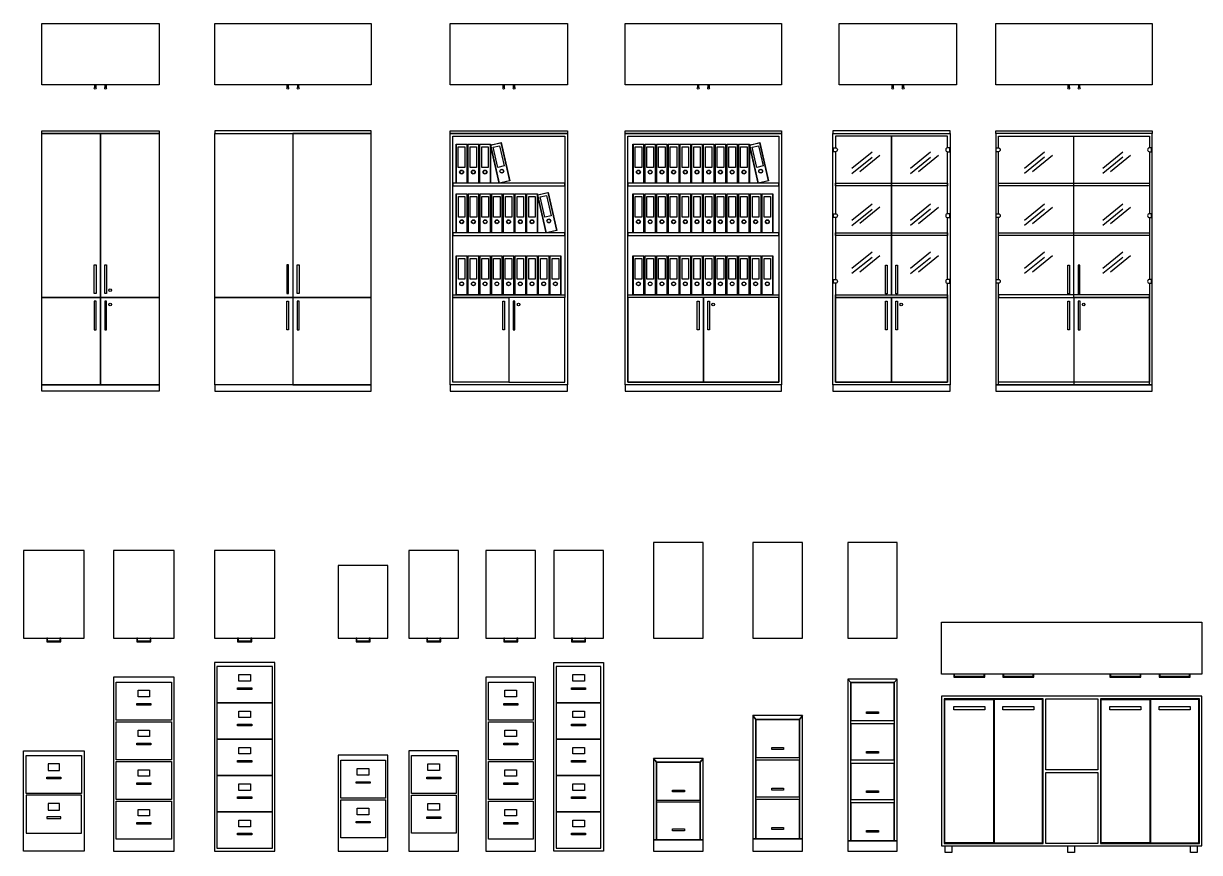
# Model space of a CAD drawing. Header units: inches. Extents: x 40781 to 55192, y 20993 to 33832.
# Drawn here: x 40781 to 49813, y 27463 to 33832 of the extents above; entities that cross this region are included whole.
import ezdxf

# ---------------------------------------------------------------- set-up
doc = ezdxf.new("R2010")
doc.units = ezdxf.units.IN
doc.header["$MEASUREMENT"] = 0
doc.layers.add('linecad.com', color=7, linetype='Continuous')

msp = doc.modelspace()

# ---------------------------------------------------------------- linework, layer by layer
at = {"layer": 'linecad.com'}
for points in [[(40921.6, 33831.5), (41821.6, 33831.5), (41821.6, 33361.5), (40921.6, 33361.5)], [(42250, 33831.5), (43450, 33831.5), (43450, 33361.5), (42250, 33361.5)], [(44058.5, 33831.5), (44958.5, 33831.5), (44958.5, 33361.5), (44058.5, 33361.5)], [(45402.8, 33831.5), (46602.8, 33831.5), (46602.8, 33361.5), (45402.8, 33361.5)], [(47046.4, 33831.5), (47946.4, 33831.5), (47946.4, 33361.5), (47046.4, 33361.5)], [(48248.5, 33831.5), (49448.5, 33831.5), (49448.5, 33361.5), (48248.5, 33361.5)], [(40921.6, 33006.2), (41821.6, 33006.2), (41821.6, 32986.2), (40921.6, 32986.2)], [(40921.6, 32986.2), (41371.6, 32986.2), (41371.6, 31727.4), (40921.6, 31727.4)], [(41371.6, 32986.2), (41821.6, 32986.2), (41821.6, 31727.4), (41371.6, 31727.4)], [(43450, 33006.2), (42250, 33006.2), (42250, 32986.2), (43450, 32986.2)], [(42250, 32986.2), (42850, 32986.2), (42850, 31727.4), (42250, 31727.4)], [(42850, 31727.4), (43450, 31727.4), (43450, 32986.2), (42850, 32986.2)], [(44058.5, 33006.2), (44958.5, 33006.2), (44958.5, 32986.2), (44058.5, 32986.2)], [(44058.5, 32986.2), (44958.5, 32986.2), (44958.5, 31056.2), (44058.5, 31056.2)], [(45402.8, 33006.2), (46602.8, 33006.2), (46602.8, 32986.2), (45402.8, 32986.2)], [(45402.8, 32986.2), (46602.8, 32986.2), (46602.8, 31056.2), (45402.8, 31056.2)], [(46997.6, 32986.2), (47897.6, 32986.2), (47897.6, 33006.2), (46997.6, 33006.2)], [(46997.6, 32986.2), (47897.6, 32986.2), (47897.6, 31056.2), (46997.6, 31056.2)], [(48248.5, 33006.2), (49448.5, 33006.2), (49448.5, 32986.2), (48248.5, 32986.2)], [(49448.5, 32986.2), (48248.5, 32986.2), (48248.5, 31056.2), (49448.5, 31056.2)], [(44078.5, 32966.2), (44938.5, 32966.2), (44938.5, 31726.5), (44078.5, 31726.5)], [(44103.5, 32905.2), (44187.2, 32905.2), (44187.2, 32605.2), (44103.5, 32605.2)], [(44106.3, 32905.2), (44184.5, 32905.2), (44184.5, 32605.2), (44106.3, 32605.2)], [(44120.4, 32885.2), (44170.4, 32885.2), (44170.4, 32725.2), (44120.4, 32725.2)], [(44193.5, 32905.2), (44277.2, 32905.2), (44277.2, 32605.2), (44193.5, 32605.2)], [(44196.3, 32905.2), (44274.5, 32905.2), (44274.5, 32605.2), (44196.3, 32605.2)], [(44210.4, 32885.2), (44260.4, 32885.2), (44260.4, 32725.2), (44210.4, 32725.2)], [(44283.5, 32905.2), (44367.2, 32905.2), (44367.2, 32605.2), (44283.5, 32605.2)], [(44286.3, 32905.2), (44364.5, 32905.2), (44364.5, 32605.2), (44286.3, 32605.2)], [(44300.4, 32885.2), (44350.4, 32885.2), (44350.4, 32725.2), (44300.4, 32725.2)], [(44367.2, 32897.7), (44448.8, 32916.3), (44515.4, 32623.7), (44433.8, 32605.2)], [(44369.9, 32898.3), (44446.2, 32915.7), (44512.8, 32623.2), (44436.5, 32605.8)], [(44388.1, 32881.9), (44436.9, 32893), (44472.4, 32737), (44423.7, 32725.9)], [(46582.8, 31076.2), (45422.8, 31076.2), (45422.8, 32966.2), (46582.8, 32966.2)], [(45461.8, 32905.2), (45545.5, 32905.2), (45545.5, 32605.2), (45461.8, 32605.2)], [(45464.6, 32905.2), (45542.9, 32905.2), (45542.9, 32605.2), (45464.6, 32605.2)], [(45478.7, 32885.2), (45528.7, 32885.2), (45528.7, 32725.2), (45478.7, 32725.2)], [(45551.8, 32905.2), (45635.5, 32905.2), (45635.5, 32605.2), (45551.8, 32605.2)], [(45554.6, 32905.2), (45632.9, 32905.2), (45632.9, 32605.2), (45554.6, 32605.2)], [(45568.7, 32885.2), (45618.7, 32885.2), (45618.7, 32725.2), (45568.7, 32725.2)], [(45641.8, 32905.2), (45725.5, 32905.2), (45725.5, 32605.2), (45641.8, 32605.2)], [(45644.6, 32905.2), (45722.9, 32905.2), (45722.9, 32605.2), (45644.6, 32605.2)], [(45658.7, 32885.2), (45708.7, 32885.2), (45708.7, 32725.2), (45658.7, 32725.2)], [(45731.8, 32905.2), (45815.5, 32905.2), (45815.5, 32605.2), (45731.8, 32605.2)], [(45734.6, 32905.2), (45812.9, 32905.2), (45812.9, 32605.2), (45734.6, 32605.2)], [(45748.7, 32885.2), (45798.7, 32885.2), (45798.7, 32725.2), (45748.7, 32725.2)], [(45821.8, 32905.2), (45905.5, 32905.2), (45905.5, 32605.2), (45821.8, 32605.2)], [(45824.6, 32905.2), (45902.9, 32905.2), (45902.9, 32605.2), (45824.6, 32605.2)], [(45838.7, 32885.2), (45888.7, 32885.2), (45888.7, 32725.2), (45838.7, 32725.2)], [(45911.8, 32905.2), (45995.5, 32905.2), (45995.5, 32605.2), (45911.8, 32605.2)], [(45914.6, 32905.2), (45992.9, 32905.2), (45992.9, 32605.2), (45914.6, 32605.2)], [(45928.7, 32885.2), (45978.7, 32885.2), (45978.7, 32725.2), (45928.7, 32725.2)], [(46001.8, 32905.2), (46085.5, 32905.2), (46085.5, 32605.2), (46001.8, 32605.2)], [(46004.6, 32905.2), (46082.9, 32905.2), (46082.9, 32605.2), (46004.6, 32605.2)], [(46018.7, 32885.2), (46068.7, 32885.2), (46068.7, 32725.2), (46018.7, 32725.2)], [(46091.8, 32905.2), (46175.5, 32905.2), (46175.5, 32605.2), (46091.8, 32605.2)], [(46094.6, 32905.2), (46172.9, 32905.2), (46172.9, 32605.2), (46094.6, 32605.2)], [(46108.7, 32885.2), (46158.7, 32885.2), (46158.7, 32725.2), (46108.7, 32725.2)], [(46181.8, 32905.2), (46265.5, 32905.2), (46265.5, 32605.2), (46181.8, 32605.2)], [(46184.6, 32905.2), (46262.9, 32905.2), (46262.9, 32605.2), (46184.6, 32605.2)], [(46198.7, 32885.2), (46248.7, 32885.2), (46248.7, 32725.2), (46198.7, 32725.2)], [(46271.8, 32905.2), (46355.5, 32905.2), (46355.5, 32605.2), (46271.8, 32605.2)], [(46274.6, 32905.2), (46352.9, 32905.2), (46352.9, 32605.2), (46274.6, 32605.2)], [(46288.7, 32885.2), (46338.7, 32885.2), (46338.7, 32725.2), (46288.7, 32725.2)], [(46355.5, 32897.7), (46437.1, 32916.3), (46503.7, 32623.7), (46422.1, 32605.2)], [(46358.2, 32898.3), (46434.5, 32915.7), (46501.1, 32623.2), (46424.8, 32605.8)], [(46376.5, 32881.9), (46425.2, 32893), (46460.7, 32737), (46412, 32725.9)], [(44078.5, 32585.2), (44938.5, 32585.2), (44938.5, 32605.2), (44078.5, 32605.2)], [(44104.7, 32523.2), (44188.4, 32523.2), (44188.4, 32223.2), (44104.7, 32223.2)], [(44107.5, 32523.2), (44185.8, 32523.2), (44185.8, 32223.2), (44107.5, 32223.2)], [(44194.7, 32523.2), (44278.4, 32523.2), (44278.4, 32223.2), (44194.7, 32223.2)], [(44197.5, 32523.2), (44275.8, 32523.2), (44275.8, 32223.2), (44197.5, 32223.2)], [(44284.7, 32523.2), (44368.4, 32523.2), (44368.4, 32223.2), (44284.7, 32223.2)], [(44287.5, 32523.2), (44365.8, 32523.2), (44365.8, 32223.2), (44287.5, 32223.2)], [(44374.7, 32523.2), (44458.4, 32523.2), (44458.4, 32223.2), (44374.7, 32223.2)], [(44377.5, 32523.2), (44455.8, 32523.2), (44455.8, 32223.2), (44377.5, 32223.2)], [(44464.7, 32523.2), (44548.4, 32523.2), (44548.4, 32223.2), (44464.7, 32223.2)], [(44467.5, 32523.2), (44545.8, 32523.2), (44545.8, 32223.2), (44467.5, 32223.2)], [(44554.7, 32523.2), (44638.4, 32523.2), (44638.4, 32223.2), (44554.7, 32223.2)], [(44557.5, 32523.2), (44635.8, 32523.2), (44635.8, 32223.2), (44557.5, 32223.2)], [(44644.7, 32523.2), (44728.4, 32523.2), (44728.4, 32223.2), (44644.7, 32223.2)], [(44647.5, 32523.2), (44725.8, 32523.2), (44725.8, 32223.2), (44647.5, 32223.2)], [(44728.4, 32515.7), (44810, 32534.3), (44876.6, 32241.7), (44795, 32223.2)], [(44731.1, 32516.3), (44807.5, 32533.7), (44874.1, 32241.2), (44797.7, 32223.8)], [(45422.8, 32585.2), (46582.8, 32585.2), (46582.8, 32605.2), (45422.8, 32605.2)], [(45461.8, 32523.2), (45545.5, 32523.2), (45545.5, 32223.2), (45461.8, 32223.2)], [(45464.6, 32523.2), (45542.9, 32523.2), (45542.9, 32223.2), (45464.6, 32223.2)], [(45551.8, 32523.2), (45635.5, 32523.2), (45635.5, 32223.2), (45551.8, 32223.2)], [(45554.6, 32523.2), (45632.9, 32523.2), (45632.9, 32223.2), (45554.6, 32223.2)], [(45641.8, 32523.2), (45725.5, 32523.2), (45725.5, 32223.2), (45641.8, 32223.2)], [(45644.6, 32523.2), (45722.9, 32523.2), (45722.9, 32223.2), (45644.6, 32223.2)], [(45731.8, 32523.2), (45815.5, 32523.2), (45815.5, 32223.2), (45731.8, 32223.2)], [(45734.6, 32523.2), (45812.9, 32523.2), (45812.9, 32223.2), (45734.6, 32223.2)], [(45821.8, 32523.2), (45905.5, 32523.2), (45905.5, 32223.2), (45821.8, 32223.2)], [(45824.6, 32523.2), (45902.9, 32523.2), (45902.9, 32223.2), (45824.6, 32223.2)], [(45911.8, 32523.2), (45995.5, 32523.2), (45995.5, 32223.2), (45911.8, 32223.2)], [(45914.6, 32523.2), (45992.9, 32523.2), (45992.9, 32223.2), (45914.6, 32223.2)], [(46001.8, 32523.2), (46085.5, 32523.2), (46085.5, 32223.2), (46001.8, 32223.2)], [(46004.6, 32523.2), (46082.9, 32523.2), (46082.9, 32223.2), (46004.6, 32223.2)], [(46091.8, 32523.2), (46175.5, 32523.2), (46175.5, 32223.2), (46091.8, 32223.2)], [(46094.6, 32523.2), (46172.9, 32523.2), (46172.9, 32223.2), (46094.6, 32223.2)], [(46181.8, 32523.2), (46265.5, 32523.2), (46265.5, 32223.2), (46181.8, 32223.2)], [(46184.6, 32523.2), (46262.9, 32523.2), (46262.9, 32223.2), (46184.6, 32223.2)], [(46271.8, 32523.2), (46355.5, 32523.2), (46355.5, 32223.2), (46271.8, 32223.2)], [(46274.6, 32523.2), (46352.9, 32523.2), (46352.9, 32223.2), (46274.6, 32223.2)], [(46361.8, 32523.2), (46445.5, 32523.2), (46445.5, 32223.2), (46361.8, 32223.2)], [(46364.6, 32523.2), (46442.9, 32523.2), (46442.9, 32223.2), (46364.6, 32223.2)], [(46451.8, 32523.2), (46535.5, 32523.2), (46535.5, 32223.2), (46451.8, 32223.2)], [(46454.6, 32523.2), (46532.9, 32523.2), (46532.9, 32223.2), (46454.6, 32223.2)], [(47017.6, 32605.2), (47877.6, 32605.2), (47877.6, 32585.2), (47017.6, 32585.2)], [(48268.5, 32605.2), (49428.5, 32605.2), (49428.5, 32585.2), (48268.5, 32585.2)], [(44121.6, 32503.2), (44171.6, 32503.2), (44171.6, 32343.2), (44121.6, 32343.2)], [(44211.6, 32503.2), (44261.6, 32503.2), (44261.6, 32343.2), (44211.6, 32343.2)], [(44301.6, 32503.2), (44351.6, 32503.2), (44351.6, 32343.2), (44301.6, 32343.2)], [(44391.6, 32503.2), (44441.6, 32503.2), (44441.6, 32343.2), (44391.6, 32343.2)], [(44481.6, 32503.2), (44531.6, 32503.2), (44531.6, 32343.2), (44481.6, 32343.2)], [(44571.6, 32503.2), (44621.6, 32503.2), (44621.6, 32343.2), (44571.6, 32343.2)], [(44661.6, 32503.2), (44711.6, 32503.2), (44711.6, 32343.2), (44661.6, 32343.2)], [(44749.4, 32499.9), (44798.1, 32511), (44833.6, 32355), (44784.9, 32343.9)], [(45478.7, 32503.2), (45528.7, 32503.2), (45528.7, 32343.2), (45478.7, 32343.2)], [(45568.7, 32503.2), (45618.7, 32503.2), (45618.7, 32343.2), (45568.7, 32343.2)], [(45658.7, 32503.2), (45708.7, 32503.2), (45708.7, 32343.2), (45658.7, 32343.2)], [(45748.7, 32503.2), (45798.7, 32503.2), (45798.7, 32343.2), (45748.7, 32343.2)], [(45838.7, 32503.2), (45888.7, 32503.2), (45888.7, 32343.2), (45838.7, 32343.2)], [(45928.7, 32503.2), (45978.7, 32503.2), (45978.7, 32343.2), (45928.7, 32343.2)], [(46018.7, 32503.2), (46068.7, 32503.2), (46068.7, 32343.2), (46018.7, 32343.2)], [(46108.7, 32503.2), (46158.7, 32503.2), (46158.7, 32343.2), (46108.7, 32343.2)], [(46198.7, 32503.2), (46248.7, 32503.2), (46248.7, 32343.2), (46198.7, 32343.2)], [(46288.7, 32503.2), (46338.7, 32503.2), (46338.7, 32343.2), (46288.7, 32343.2)], [(46378.7, 32503.2), (46428.7, 32503.2), (46428.7, 32343.2), (46378.7, 32343.2)], [(46468.7, 32503.2), (46518.7, 32503.2), (46518.7, 32343.2), (46468.7, 32343.2)], [(44078.5, 32203.2), (44938.5, 32203.2), (44938.5, 32223.2), (44078.5, 32223.2)], [(45422.8, 32203.2), (46582.8, 32203.2), (46582.8, 32223.2), (45422.8, 32223.2)], [(47017.6, 32223.2), (47877.6, 32223.2), (47877.6, 32203.2), (47017.6, 32203.2)], [(49428.5, 32203.2), (48268.5, 32203.2), (48268.5, 32223.2), (49428.5, 32223.2)], [(41324.6, 31977.4), (41338.6, 31977.4), (41338.6, 31757.4), (41324.6, 31757.4)], [(41404.6, 31977.4), (41418.6, 31977.4), (41418.6, 31757.4), (41404.6, 31757.4)], [(42803, 31757.4), (42817, 31757.4), (42817, 31977.4), (42803, 31977.4)], [(42883, 31977.4), (42897, 31977.4), (42897, 31757.4), (42883, 31757.4)], [(44104.2, 32046.5), (44187.9, 32046.5), (44187.9, 31746.5), (44104.2, 31746.5)], [(44107, 32046.5), (44185.3, 32046.5), (44185.3, 31746.5), (44107, 31746.5)], [(44121.2, 32026.5), (44171.2, 32026.5), (44171.2, 31866.5), (44121.2, 31866.5)], [(44194.2, 32046.5), (44277.9, 32046.5), (44277.9, 31746.5), (44194.2, 31746.5)], [(44197, 32046.5), (44275.3, 32046.5), (44275.3, 31746.5), (44197, 31746.5)], [(44211.2, 32026.5), (44261.2, 32026.5), (44261.2, 31866.5), (44211.2, 31866.5)], [(44284.2, 32046.5), (44367.9, 32046.5), (44367.9, 31746.5), (44284.2, 31746.5)], [(44287, 32046.5), (44365.3, 32046.5), (44365.3, 31746.5), (44287, 31746.5)], [(44301.2, 32026.5), (44351.2, 32026.5), (44351.2, 31866.5), (44301.2, 31866.5)], [(44374.2, 32046.5), (44457.9, 32046.5), (44457.9, 31746.5), (44374.2, 31746.5)], [(44377, 32046.5), (44455.3, 32046.5), (44455.3, 31746.5), (44377, 31746.5)], [(44391.2, 32026.5), (44441.2, 32026.5), (44441.2, 31866.5), (44391.2, 31866.5)], [(44464.2, 32046.5), (44547.9, 32046.5), (44547.9, 31746.5), (44464.2, 31746.5)], [(44467, 32046.5), (44545.3, 32046.5), (44545.3, 31746.5), (44467, 31746.5)], [(44481.2, 32026.5), (44531.2, 32026.5), (44531.2, 31866.5), (44481.2, 31866.5)], [(44554.2, 32046.5), (44637.9, 32046.5), (44637.9, 31746.5), (44554.2, 31746.5)], [(44557, 32046.5), (44635.3, 32046.5), (44635.3, 31746.5), (44557, 31746.5)], [(44571.2, 32026.5), (44621.2, 32026.5), (44621.2, 31866.5), (44571.2, 31866.5)], [(44644.2, 32046.5), (44727.9, 32046.5), (44727.9, 31746.5), (44644.2, 31746.5)], [(44647, 32046.5), (44725.3, 32046.5), (44725.3, 31746.5), (44647, 31746.5)], [(44661.2, 32026.5), (44711.2, 32026.5), (44711.2, 31866.5), (44661.2, 31866.5)], [(44734.2, 32046.5), (44817.9, 32046.5), (44817.9, 31746.5), (44734.2, 31746.5)], [(44737, 32046.5), (44815.3, 32046.5), (44815.3, 31746.5), (44737, 31746.5)], [(44751.2, 32026.5), (44801.2, 32026.5), (44801.2, 31866.5), (44751.2, 31866.5)], [(44824.2, 32046.5), (44907.9, 32046.5), (44907.9, 31746.5), (44824.2, 31746.5)], [(44827, 32046.5), (44905.3, 32046.5), (44905.3, 31746.5), (44827, 31746.5)], [(44841.2, 32026.5), (44891.2, 32026.5), (44891.2, 31866.5), (44841.2, 31866.5)], [(45461.8, 32046.5), (45545.5, 32046.5), (45545.5, 31746.5), (45461.8, 31746.5)], [(45464.6, 32046.5), (45542.9, 32046.5), (45542.9, 31746.5), (45464.6, 31746.5)], [(45478.7, 32026.5), (45528.7, 32026.5), (45528.7, 31866.5), (45478.7, 31866.5)], [(45551.8, 32046.5), (45635.5, 32046.5), (45635.5, 31746.5), (45551.8, 31746.5)], [(45554.6, 32046.5), (45632.9, 32046.5), (45632.9, 31746.5), (45554.6, 31746.5)], [(45568.7, 32026.5), (45618.7, 32026.5), (45618.7, 31866.5), (45568.7, 31866.5)], [(45641.8, 32046.5), (45725.5, 32046.5), (45725.5, 31746.5), (45641.8, 31746.5)], [(45644.6, 32046.5), (45722.9, 32046.5), (45722.9, 31746.5), (45644.6, 31746.5)], [(45658.7, 32026.5), (45708.7, 32026.5), (45708.7, 31866.5), (45658.7, 31866.5)], [(45731.8, 32046.5), (45815.5, 32046.5), (45815.5, 31746.5), (45731.8, 31746.5)], [(45734.6, 32046.5), (45812.9, 32046.5), (45812.9, 31746.5), (45734.6, 31746.5)], [(45748.7, 32026.5), (45798.7, 32026.5), (45798.7, 31866.5), (45748.7, 31866.5)], [(45821.8, 32046.5), (45905.5, 32046.5), (45905.5, 31746.5), (45821.8, 31746.5)], [(45824.6, 32046.5), (45902.9, 32046.5), (45902.9, 31746.5), (45824.6, 31746.5)], [(45838.7, 32026.5), (45888.7, 32026.5), (45888.7, 31866.5), (45838.7, 31866.5)], [(45911.8, 32046.5), (45995.5, 32046.5), (45995.5, 31746.5), (45911.8, 31746.5)], [(45914.6, 32046.5), (45992.9, 32046.5), (45992.9, 31746.5), (45914.6, 31746.5)], [(45928.7, 32026.5), (45978.7, 32026.5), (45978.7, 31866.5), (45928.7, 31866.5)], [(46001.8, 32046.5), (46085.5, 32046.5), (46085.5, 31746.5), (46001.8, 31746.5)], [(46004.6, 32046.5), (46082.9, 32046.5), (46082.9, 31746.5), (46004.6, 31746.5)], [(46018.7, 32026.5), (46068.7, 32026.5), (46068.7, 31866.5), (46018.7, 31866.5)], [(46091.8, 32046.5), (46175.5, 32046.5), (46175.5, 31746.5), (46091.8, 31746.5)], [(46094.6, 32046.5), (46172.9, 32046.5), (46172.9, 31746.5), (46094.6, 31746.5)], [(46108.7, 32026.5), (46158.7, 32026.5), (46158.7, 31866.5), (46108.7, 31866.5)], [(46181.8, 32046.5), (46265.5, 32046.5), (46265.5, 31746.5), (46181.8, 31746.5)], [(46184.6, 32046.5), (46262.9, 32046.5), (46262.9, 31746.5), (46184.6, 31746.5)], [(46198.7, 32026.5), (46248.7, 32026.5), (46248.7, 31866.5), (46198.7, 31866.5)], [(46271.8, 32046.5), (46355.5, 32046.5), (46355.5, 31746.5), (46271.8, 31746.5)], [(46274.6, 32046.5), (46352.9, 32046.5), (46352.9, 31746.5), (46274.6, 31746.5)], [(46288.7, 32026.5), (46338.7, 32026.5), (46338.7, 31866.5), (46288.7, 31866.5)], [(46361.8, 32046.5), (46445.5, 32046.5), (46445.5, 31746.5), (46361.8, 31746.5)], [(46364.6, 32046.5), (46442.9, 32046.5), (46442.9, 31746.5), (46364.6, 31746.5)], [(46378.7, 32026.5), (46428.7, 32026.5), (46428.7, 31866.5), (46378.7, 31866.5)], [(46451.8, 32046.5), (46535.5, 32046.5), (46535.5, 31746.5), (46451.8, 31746.5)], [(46454.6, 32046.5), (46532.9, 32046.5), (46532.9, 31746.5), (46454.6, 31746.5)], [(46468.7, 32026.5), (46518.7, 32026.5), (46518.7, 31866.5), (46468.7, 31866.5)], [(47400.6, 31975.6), (47414.6, 31975.6), (47414.6, 31755.6), (47400.6, 31755.6)], [(47480.6, 31975.6), (47494.6, 31975.6), (47494.6, 31755.6), (47480.6, 31755.6)], [(48801.5, 31975.6), (48815.5, 31975.6), (48815.5, 31755.6), (48801.5, 31755.6)], [(48881.5, 31755.6), (48895.1, 31755.6), (48895.1, 31975.6), (48881.5, 31975.6)], [(40921.6, 31727.4), (41371.6, 31727.4), (41371.6, 31056.2), (40921.6, 31056.2)], [(41371.6, 31727.4), (41821.6, 31727.4), (41821.6, 31056.2), (41371.6, 31056.2)], [(42250, 31727.4), (42850, 31727.4), (42850, 31056.2), (42250, 31056.2)], [(42850, 31056.2), (43450, 31056.2), (43450, 31727.4), (42850, 31727.4)], [(44078.5, 31746.5), (44938.5, 31746.5), (44938.5, 31726.5), (44078.5, 31726.5)], [(44078.5, 31726.5), (44508.5, 31726.5), (44508.5, 31076.2), (44078.5, 31076.2)], [(44508.5, 31076.2), (44938.5, 31076.2), (44938.5, 31726.5), (44508.5, 31726.5)], [(45422.8, 31746.5), (46582.8, 31746.5), (46582.8, 31726.5), (45422.8, 31726.5)], [(46002.8, 31726.5), (45422.8, 31726.5), (45422.8, 31076.2), (46002.8, 31076.2)], [(46002.8, 31076.2), (46582.8, 31076.2), (46582.8, 31726.5), (46002.8, 31726.5)], [(47017.6, 31746.5), (47877.6, 31746.5), (47877.6, 31726.5), (47017.6, 31726.5)], [(47447.6, 31076.2), (47017.6, 31076.2), (47017.6, 31726.5), (47447.6, 31726.5)], [(47447.6, 31726.5), (47877.6, 31726.5), (47877.6, 31076.2), (47447.6, 31076.2)], [(48268.5, 31727.3), (49428.5, 31727.3), (49428.5, 31746.5), (48268.5, 31746.5)], [(48268.5, 31727.3), (48848.5, 31727.3), (48848.5, 31056.2), (48268.5, 31056.2)], [(49428.5, 31727.3), (48848.5, 31727.3), (48848.5, 31056.2), (49428.5, 31056.2)], [(41324.6, 31477.4), (41338.6, 31477.4), (41338.6, 31697.4), (41324.6, 31697.4)], [(41404.6, 31477.4), (41418.6, 31477.4), (41418.6, 31697.4), (41404.6, 31697.4)], [(42803, 31697.4), (42817, 31697.4), (42817, 31477.4), (42803, 31477.4)], [(42883, 31477.4), (42897, 31477.4), (42897, 31697.4), (42883, 31697.4)], [(44461.5, 31697.4), (44475.5, 31697.4), (44475.5, 31477.4), (44461.5, 31477.4)], [(44541.5, 31477.4), (44555.5, 31477.4), (44555.5, 31697.4), (44541.5, 31697.4)], [(45955.9, 31697.4), (45969.8, 31697.4), (45969.8, 31477.4), (45955.9, 31477.4)], [(46036.1, 31697.4), (46049.8, 31697.4), (46049.8, 31477.4), (46036.1, 31477.4)], [(47400.6, 31697.4), (47414.6, 31697.4), (47414.6, 31477.4), (47400.6, 31477.4)], [(47480.7, 31697.4), (47494.6, 31697.4), (47494.6, 31477.4), (47480.7, 31477.4)], [(48801.5, 31697.4), (48815.5, 31697.4), (48815.5, 31477.4), (48801.5, 31477.4)], [(48881.5, 31477.4), (48895.5, 31477.4), (48895.5, 31697.4), (48881.5, 31697.4)], [(40921.6, 31056.2), (41821.6, 31056.2), (41821.6, 31006.2), (40921.6, 31006.2)], [(42250, 31006.2), (43450, 31006.2), (43450, 31056.2), (42250, 31056.2)], [(44958.5, 31056.2), (44058.5, 31056.2), (44058.5, 31006.2), (44958.5, 31006.2)], [(45402.8, 31006.2), (46602.8, 31006.2), (46602.8, 31056.2), (45402.8, 31056.2)], [(47897.6, 31056.2), (46997.6, 31056.2), (46997.6, 31006.2), (47897.6, 31006.2)], [(48248.5, 31006.2), (49448.5, 31006.2), (49448.5, 31056.2), (48248.5, 31056.2)], [(46001.2, 29845.2), (45620.2, 29845.2), (45620.2, 29108.6), (46001.2, 29108.6)], [(46763.8, 29845.2), (46382.8, 29845.2), (46382.8, 29108.6), (46763.8, 29108.6)], [(47492, 29845.2), (47111, 29845.2), (47111, 29108.6), (47492, 29108.6)], [(41246, 29781.7), (40780.9, 29781.7), (40780.9, 29108.6), (40959.4, 29108.6), (40965.8, 29108.6), (41061, 29108.6), (41067.4, 29108.6), (41246, 29108.6)], [(41937.3, 29781.7), (41472.1, 29781.7), (41472.1, 29108.6), (41650.7, 29108.6), (41657, 29108.6), (41752.3, 29108.6), (41758.6, 29108.6), (41937.3, 29108.6)], [(42712.1, 29781.7), (42246.9, 29781.7), (42246.9, 29108.6), (42425.5, 29108.6), (42431.9, 29108.6), (42527.1, 29108.6), (42533.5, 29108.6), (42712.1, 29108.6)], [(44122.8, 29781.7), (43740.2, 29781.7), (43740.2, 29108.6), (43877.5, 29108.6), (43883.9, 29108.6), (43979.1, 29108.6), (43985.5, 29108.6), (44122.8, 29108.6)], [(44714.1, 29781.7), (44331.5, 29781.7), (44331.5, 29108.6), (44468.8, 29108.6), (44475.1, 29108.6), (44570.4, 29108.6), (44576.7, 29108.6), (44714.1, 29108.6)], [(45235.3, 29781.7), (44852.7, 29781.7), (44852.7, 29108.6), (44990, 29108.6), (44996.4, 29108.6), (45091.6, 29108.6), (45098, 29108.6), (45235.3, 29108.6)], [(43579.3, 29667.4), (43198.3, 29667.4), (43198.3, 29108.6), (43334.9, 29108.6), (43341.2, 29108.6), (43436.5, 29108.6), (43442.8, 29108.6), (43579.3, 29108.6)], [(47832, 29231.9), (49832, 29231.9), (49832, 28831.9), (47832, 28831.9)], [(40965.8, 29108.6), (40959.4, 29108.6), (40959.4, 29080.1), (40965.8, 29086.4)], [(41061, 29086.4), (40965.8, 29086.4), (40959.4, 29080.1), (41067.4, 29080.1)], [(41067.4, 29108.6), (41061, 29108.6), (41061, 29086.4), (41067.4, 29080.1)], [(41657, 29108.6), (41650.7, 29108.6), (41650.7, 29080.1), (41657, 29086.4)], [(41752.3, 29086.4), (41657, 29086.4), (41650.7, 29080.1), (41758.6, 29080.1)], [(41758.6, 29108.6), (41752.3, 29108.6), (41752.3, 29086.4), (41758.6, 29080.1)], [(42431.9, 29108.6), (42425.5, 29108.6), (42425.5, 29080.1), (42431.9, 29086.4)], [(42527.1, 29086.4), (42431.9, 29086.4), (42425.5, 29080.1), (42533.5, 29080.1)], [(42533.5, 29108.6), (42527.1, 29108.6), (42527.1, 29086.4), (42533.5, 29080.1)], [(43341.2, 29108.6), (43334.9, 29108.6), (43334.9, 29080.1), (43341.2, 29086.4)], [(43436.5, 29086.4), (43341.2, 29086.4), (43334.9, 29080.1), (43442.8, 29080.1)], [(43442.8, 29108.6), (43436.5, 29108.6), (43436.5, 29086.4), (43442.8, 29080.1)], [(43883.9, 29108.6), (43877.5, 29108.6), (43877.5, 29080.1), (43883.9, 29086.4)], [(43979.1, 29086.4), (43883.9, 29086.4), (43877.5, 29080.1), (43985.5, 29080.1)], [(43985.5, 29108.6), (43979.1, 29108.6), (43979.1, 29086.4), (43985.5, 29080.1)], [(44475.1, 29108.6), (44468.8, 29108.6), (44468.8, 29080.1), (44475.1, 29086.4)], [(44570.4, 29086.4), (44475.1, 29086.4), (44468.8, 29080.1), (44576.7, 29080.1)], [(44576.7, 29108.6), (44570.4, 29108.6), (44570.4, 29086.4), (44576.7, 29080.1)], [(44996.4, 29108.6), (44990, 29108.6), (44990, 29080.1), (44996.4, 29086.4)], [(45091.6, 29086.4), (44996.4, 29086.4), (44990, 29080.1), (45098, 29080.1)], [(45098, 29108.6), (45091.6, 29108.6), (45091.6, 29086.4), (45098, 29080.1)], [(42246.9, 27473.5), (42712.1, 27473.5), (42712.1, 28921.3), (42246.9, 28921.3)], [(44852.7, 28921.3), (45235.3, 28921.3), (45235.3, 27473.5), (44852.7, 27473.5)], [(42692.2, 28892.7), (42266.8, 28892.7), (42266.8, 28613.3), (42692.2, 28613.3)], [(42523.9, 28778.4), (42435, 28778.4), (42435, 28829.2), (42523.9, 28829.2)], [(45215.4, 28892.7), (44872.5, 28892.7), (44872.5, 28613.3), (45215.4, 28613.3)], [(44999.5, 28778.4), (44999.5, 28829.2), (45088.4, 28829.2), (45088.4, 28778.4)], [(48163.5, 28831.9), (48156.5, 28831.9), (48156.5, 28815.5), (47932.3, 28815.5), (47932.3, 28831.9), (47925.5, 28831.9), (47925.5, 28810.1), (48163.5, 28810.1)], [(48541.1, 28831.9), (48534.1, 28831.9), (48534.1, 28815.5), (48309.9, 28815.5), (48309.9, 28831.9), (48303.1, 28831.9), (48303.1, 28810.1), (48541.1, 28810.1)], [(49363.5, 28831.9), (49356.5, 28831.9), (49356.5, 28815.5), (49132.3, 28815.5), (49132.3, 28831.9), (49125.5, 28831.9), (49125.5, 28810.1), (49363.5, 28810.1)], [(49741.1, 28831.9), (49734.1, 28831.9), (49734.1, 28815.5), (49509.9, 28815.5), (49509.9, 28831.9), (49503.1, 28831.9), (49503.1, 28810.1), (49741.1, 28810.1)], [(41937.3, 28810.2), (41472.1, 28810.2), (41472.1, 27473.5), (41937.3, 27473.5)], [(41491.9, 28480), (41491.9, 28772.1), (41917.4, 28772.1), (41917.4, 28480)], [(42533.5, 28714.9), (42425.5, 28714.9), (42425.5, 28727.6), (42533.5, 28727.6)], [(44714.1, 28810.2), (44331.5, 28810.2), (44331.5, 27473.5), (44714.1, 27473.5)], [(44351.3, 28480), (44351.3, 28772.1), (44694.2, 28772.1), (44694.2, 28480)], [(44990, 28714.9), (44990, 28727.6), (45098, 28727.6), (45098, 28714.9)], [(47492, 28794.3), (47111, 28794.3), (47133.9, 28767.9), (47469.1, 28767.9)], [(47133.9, 28767.9), (47111, 28794.3), (47111, 27552.8), (47133.9, 27552.8), (47133.9, 27843.3), (47133.9, 27869.8), (47133.9, 28147.1), (47133.9, 28173.5), (47133.9, 28450.9), (47133.9, 28477.3)], [(47469.1, 28767.9), (47133.9, 28767.9), (47133.9, 28477.3), (47469.1, 28477.3)], [(47492, 28794.3), (47469.1, 28767.9), (47469.1, 28477.3), (47469.1, 28450.9), (47469.1, 28173.5), (47469.1, 28147.1), (47469.1, 27869.8), (47469.1, 27843.3), (47469.1, 27552.8), (47492, 27552.8)], [(41660.2, 28657.8), (41660.2, 28708.6), (41749.1, 28708.6), (41749.1, 28657.8)], [(44567.2, 28657.8), (44478.3, 28657.8), (44478.3, 28708.6), (44567.2, 28708.6)], [(47832, 27512.8), (49832, 27512.8), (49832, 28662.8), (47832, 28662.8)], [(48612, 28642.8), (47852, 28642.8), (47852, 27532.8), (48612, 27532.8)], [(47857, 28637.8), (48232, 28637.8), (48232, 27537.8), (47857, 27537.8)], [(48237, 27537.8), (48607, 27537.8), (48607, 28637.8), (48237, 28637.8)], [(48632, 28642.8), (49032, 28642.8), (49032, 28097.8), (48632, 28097.8)], [(49052, 27532.8), (49812, 27532.8), (49812, 28642.8), (49052, 28642.8)], [(49432, 27537.8), (49057, 27537.8), (49057, 28637.8), (49432, 28637.8)], [(49807, 28637.8), (49437, 28637.8), (49437, 27537.8), (49807, 27537.8)], [(41650.7, 28594.3), (41650.7, 28607), (41758.6, 28607), (41758.6, 28594.3)], [(42692.2, 28613.3), (42266.8, 28613.3), (42266.8, 28333.9), (42692.2, 28333.9)], [(42523.9, 28499), (42435, 28499), (42435, 28549.8), (42523.9, 28549.8)], [(44576.7, 28594.3), (44468.8, 28594.3), (44468.8, 28607), (44576.7, 28607)], [(45215.4, 28613.3), (44872.5, 28613.3), (44872.5, 28333.9), (45215.4, 28333.9)], [(45088.4, 28499), (44999.5, 28499), (44999.5, 28549.8), (45088.4, 28549.8)], [(47255.8, 28543.4), (47347.2, 28543.4), (47347.2, 28530.2), (47255.8, 28530.2)], [(47925.5, 28585.1), (48163.5, 28585.1), (48163.5, 28558), (47925.5, 28558)], [(48303.1, 28585.1), (48541.1, 28585.1), (48541.1, 28558), (48303.1, 28558)], [(49125.5, 28585.1), (49363.5, 28585.1), (49363.5, 28558), (49125.5, 28558)], [(49503.1, 28585.1), (49741.1, 28585.1), (49741.1, 28558), (49503.1, 28558)], [(41491.9, 28175.2), (41491.9, 28467.3), (41917.4, 28467.3), (41917.4, 28175.2)], [(44351.3, 28175.2), (44351.3, 28467.3), (44694.2, 28467.3), (44694.2, 28175.2)], [(46763.8, 28514.9), (46382.8, 28514.9), (46405.6, 28483.7), (46740.9, 28483.7)], [(46405.6, 28483.7), (46382.8, 28514.9), (46382.8, 27567.2), (46405.6, 27567.2), (46405.6, 27869.2), (46405.6, 27890.1), (46405.6, 28171.3), (46405.6, 28192.1)], [(46740.9, 28483.7), (46405.6, 28483.7), (46405.6, 28192.1), (46740.9, 28192.1)], [(46763.8, 28514.9), (46740.9, 28483.7), (46740.9, 28192.1), (46740.9, 28171.3), (46740.9, 27890.1), (46740.9, 27869.2), (46740.9, 27567.2), (46763.8, 27567.2)], [(47469.1, 28450.9), (47133.9, 28450.9), (47133.9, 28173.5), (47469.1, 28173.5)], [(41660.2, 28353), (41660.2, 28403.8), (41749.1, 28403.8), (41749.1, 28353)], [(42533.5, 28448.2), (42533.5, 28435.5), (42425.5, 28435.5), (42425.5, 28448.2)], [(44567.2, 28353), (44478.3, 28353), (44478.3, 28403.8), (44567.2, 28403.8)], [(45098, 28448.2), (45098, 28435.5), (44990, 28435.5), (44990, 28448.2)], [(41650.7, 28289.5), (41650.7, 28302.2), (41758.6, 28302.2), (41758.6, 28289.5)], [(42692.2, 28333.9), (42266.8, 28333.9), (42266.8, 28054.5), (42692.2, 28054.5)], [(42435, 28219.6), (42435, 28270.4), (42523.9, 28270.4), (42523.9, 28219.6)], [(44576.7, 28289.5), (44468.8, 28289.5), (44468.8, 28302.2), (44576.7, 28302.2)], [(45215.4, 28333.9), (44872.5, 28333.9), (44872.5, 28054.5), (45215.4, 28054.5)], [(44999.5, 28219.6), (44999.5, 28270.4), (45088.4, 28270.4), (45088.4, 28219.6)], [(46527.5, 28270.2), (46619, 28270.2), (46619, 28254.6), (46527.5, 28254.6)], [(40780.9, 28245), (41246, 28245), (41246, 27473.5), (40780.9, 27473.5)], [(41226.1, 27914.8), (40800.7, 27914.8), (40800.7, 28206.9), (41226.1, 28206.9)], [(43579.3, 28210.1), (43198.3, 28210.1), (43198.3, 27473.5), (43579.3, 27473.5)], [(44122.8, 28245), (43740.2, 28245), (43740.2, 27473.5), (44122.8, 27473.5)], [(43760, 27914.8), (43760, 28206.9), (44102.9, 28206.9), (44102.9, 27914.8)], [(46001.2, 28184.7), (45620.2, 28184.7), (45643.1, 28156.3), (45978.4, 28156.3)], [(45643.1, 28156.3), (45620.2, 28184.7), (45620.2, 27558.9), (45643.1, 27558.9), (45643.1, 27850.4), (45643.1, 27864.7)], [(46001.2, 28184.7), (45978.4, 28156.3), (45978.4, 27864.7), (45978.4, 27850.4), (45978.4, 27558.9), (46001.2, 27558.9)], [(47255.8, 28239.6), (47347.2, 28239.6), (47347.2, 28226.4), (47255.8, 28226.4)], [(40968.9, 28092.6), (41057.8, 28092.6), (41057.8, 28143.4), (40968.9, 28143.4)], [(41491.9, 27870.4), (41491.9, 28162.5), (41917.4, 28162.5), (41917.4, 27870.4)], [(41660.2, 28048.2), (41660.2, 28099), (41749.1, 28099), (41749.1, 28048.2)], [(42425.5, 28168.8), (42533.5, 28168.8), (42533.5, 28156.1), (42425.5, 28156.1)], [(43217.4, 27879.9), (43217.4, 28172), (43560.3, 28172), (43560.3, 27879.9)], [(43344.4, 28057.7), (43344.4, 28108.5), (43433.3, 28108.5), (43433.3, 28057.7)], [(43887.1, 28092.6), (43887.1, 28143.4), (43976, 28143.4), (43976, 28092.6)], [(44351.3, 27870.4), (44351.3, 28162.5), (44694.2, 28162.5), (44694.2, 27870.4)], [(44567.2, 28048.2), (44478.3, 28048.2), (44478.3, 28099), (44567.2, 28099)], [(44990, 28156.1), (44990, 28168.8), (45098, 28168.8), (45098, 28156.1)], [(45978.4, 28156.3), (45643.1, 28156.3), (45643.1, 27864.7), (45978.4, 27864.7)], [(46740.9, 28171.3), (46405.6, 28171.3), (46405.6, 27890.1), (46740.9, 27890.1)], [(47469.1, 28147.1), (47133.9, 28147.1), (47133.9, 27869.8), (47469.1, 27869.8)], [(40959.4, 28041.8), (41067.4, 28041.8), (41067.4, 28029.1), (40959.4, 28029.1)], [(42692.2, 28054.5), (42266.8, 28054.5), (42266.8, 27775.1), (42692.2, 27775.1)], [(43334.9, 27994.2), (43334.9, 28006.9), (43442.8, 28006.9), (43442.8, 27994.2)], [(43877.5, 28029.1), (43877.5, 28041.8), (43985.5, 28041.8), (43985.5, 28029.1)], [(45215.4, 28054.5), (44872.5, 28054.5), (44872.5, 27775.1), (45215.4, 27775.1)], [(48632, 28077.8), (49032, 28077.8), (49032, 27532.8), (48632, 27532.8)], [(41650.7, 27984.7), (41650.7, 27997.4), (41758.6, 27997.4), (41758.6, 27984.7)], [(42435, 27940.2), (42435, 27991), (42523.9, 27991), (42523.9, 27940.2)], [(44576.7, 27984.7), (44468.8, 27984.7), (44468.8, 27997.4), (44576.7, 27997.4)], [(44999.5, 27991), (45088.4, 27991), (45088.4, 27940.2), (44999.5, 27940.2)], [(45765, 27928.7), (45765, 27942.9), (45856.5, 27942.9), (45856.5, 27928.7)], [(46619, 27957.8), (46619, 27942.1), (46527.5, 27942.1), (46527.5, 27957.8)], [(47347.2, 27935.8), (47347.2, 27922.6), (47255.8, 27922.6), (47255.8, 27935.8)], [(40800.7, 27610), (41226.1, 27610), (41226.1, 27902.1), (40800.7, 27902.1)], [(40968.9, 27787.8), (41057.8, 27787.8), (41057.8, 27838.6), (40968.9, 27838.6)], [(41491.9, 27565.6), (41491.9, 27857.7), (41917.4, 27857.7), (41917.4, 27565.6)], [(42425.5, 27889.4), (42533.5, 27889.4), (42533.5, 27876.7), (42425.5, 27876.7)], [(43217.4, 27575.1), (43217.4, 27867.2), (43560.3, 27867.2), (43560.3, 27575.1)], [(43760, 27610), (43760, 27902.1), (44102.9, 27902.1), (44102.9, 27610)], [(43887.1, 27787.8), (43887.1, 27838.6), (43976, 27838.6), (43976, 27787.8)], [(44351.3, 27565.6), (44351.3, 27857.7), (44694.2, 27857.7), (44694.2, 27565.6)], [(44990, 27889.4), (45098, 27889.4), (45098, 27876.7), (44990, 27876.7)], [(45978.4, 27850.4), (45643.1, 27850.4), (45643.1, 27558.9), (45978.4, 27558.9)], [(46740.9, 27869.2), (46405.6, 27869.2), (46405.6, 27567.2), (46740.9, 27567.2)], [(47469.1, 27843.3), (47133.9, 27843.3), (47133.9, 27552.8), (47469.1, 27552.8)], [(40959.4, 27724.3), (41067.4, 27724.3), (41067.4, 27737), (40959.4, 27737)], [(41660.2, 27743.4), (41660.2, 27794.2), (41749.1, 27794.2), (41749.1, 27743.4)], [(42692.2, 27775.1), (42266.8, 27775.1), (42266.8, 27495.7), (42692.2, 27495.7)], [(43344.4, 27752.9), (43344.4, 27803.7), (43433.3, 27803.7), (43433.3, 27752.9)], [(43877.5, 27724.3), (43877.5, 27737), (43985.5, 27737), (43985.5, 27724.3)], [(44567.2, 27743.4), (44478.3, 27743.4), (44478.3, 27794.2), (44567.2, 27794.2)], [(45215.4, 27775.1), (44872.5, 27775.1), (44872.5, 27495.7), (45215.4, 27495.7)], [(41650.7, 27679.9), (41650.7, 27692.6), (41758.6, 27692.6), (41758.6, 27679.9)], [(42435, 27660.8), (42435, 27711.6), (42523.9, 27711.6), (42523.9, 27660.8)], [(43334.9, 27689.4), (43334.9, 27702.1), (43442.8, 27702.1), (43442.8, 27689.4)], [(44576.7, 27679.9), (44468.8, 27679.9), (44468.8, 27692.6), (44576.7, 27692.6)], [(44999.5, 27660.8), (44999.5, 27711.6), (45088.4, 27711.6), (45088.4, 27660.8)], [(45856.5, 27630), (45765, 27630), (45765, 27644.2), (45856.5, 27644.2)], [(46527.5, 27640.1), (46527.5, 27655.8), (46619, 27655.8), (46619, 27640.1)], [(42425.5, 27610), (42533.5, 27610), (42533.5, 27597.3), (42425.5, 27597.3)], [(44990, 27597.3), (44990, 27610), (45098, 27610), (45098, 27597.3)], [(46001.2, 27558.9), (45978.4, 27558.9), (45643.1, 27558.9), (45620.2, 27558.9), (45620.2, 27473.5), (46001.2, 27473.5)], [(46763.8, 27567.2), (46740.9, 27567.2), (46405.6, 27567.2), (46382.8, 27567.2), (46382.8, 27473.5), (46763.8, 27473.5)], [(47492, 27552.8), (47469.1, 27552.8), (47133.9, 27552.8), (47111, 27552.8), (47111, 27473.5), (47492, 27473.5)], [(47347.2, 27632), (47347.2, 27618.8), (47255.8, 27618.8), (47255.8, 27632)], [(47859.2, 27512.8), (47910.8, 27512.8), (47910.8, 27462.8), (47859.2, 27462.8)], [(48801.3, 27512.8), (48852.9, 27512.8), (48852.9, 27462.8), (48801.3, 27462.8)], [(49743.5, 27512.8), (49795.1, 27512.8), (49795.1, 27462.8), (49743.5, 27462.8)]]:
    msp.add_lwpolyline(points, close=True, dxfattribs=at)
for points in [[(41337.6, 33338.1), (41337.6, 33361.5), (41325.6, 33361.5), (41325.6, 33338.1)], [(41417.6, 33338.1), (41417.6, 33361.5), (41405.6, 33361.5), (41405.6, 33338.1)], [(42816, 33338.1), (42816, 33361.5), (42804, 33361.5), (42804, 33338.1)], [(42896, 33338.1), (42896, 33361.5), (42884, 33361.5), (42884, 33338.1)], [(44474.5, 33338.1), (44474.5, 33361.5), (44462.5, 33361.5), (44462.5, 33338.1)], [(44554.5, 33338.1), (44554.5, 33361.5), (44542.5, 33361.5), (44542.5, 33338.1)], [(45968.8, 33338.1), (45968.8, 33361.5), (45956.8, 33361.5), (45956.8, 33338.1)], [(46048.8, 33338.1), (46048.8, 33361.5), (46036.8, 33361.5), (46036.8, 33338.1)], [(47462.4, 33338.1), (47462.4, 33361.5), (47450.4, 33361.5), (47450.4, 33338.1)], [(47542.4, 33338.1), (47542.4, 33361.5), (47530.4, 33361.5), (47530.4, 33338.1)], [(48814.5, 33338.1), (48814.5, 33361.5), (48802.5, 33361.5), (48802.5, 33338.1)], [(48894.5, 33338.1), (48894.5, 33361.5), (48882.5, 33361.5), (48882.5, 33338.1)], [(47877.6, 32876.3), (47877.6, 32966.2), (47017.6, 32966.2), (47017.6, 32876.3)], [(47017.6, 31836), (47017.6, 31746.5), (47447.6, 31746.5), (47447.6, 32966.2), (47017.6, 32966.2), (47017.6, 32876.3)], [(47877.6, 32876.3), (47877.6, 32966.2), (47447.6, 32966.2), (47447.6, 31746.5), (47877.6, 31746.5), (47877.6, 31836)], [(48268.5, 32876.3), (48268.5, 32966.2), (49428.5, 32966.2), (49428.5, 32876.3)], [(49428.5, 31836), (49428.5, 31726.5), (48848.5, 31726.5), (48848.5, 32966.2), (49428.5, 32966.2), (49428.5, 32876.3)], [(47017.6, 32847.2), (47017.6, 32370.1)], [(47017.6, 32847.2), (47017.6, 32370.1)], [(47143.8, 32721.3), (47297.7, 32846.6)], [(47143.8, 32679.8), (47297.7, 32805.1)], [(47204.2, 32694.9), (47358, 32820.2)], [(47593.8, 32721.3), (47747.7, 32846.6)], [(47593.8, 32679.8), (47747.7, 32805.1)], [(47654.2, 32694.9), (47808, 32820.2)], [(47877.6, 32370.1), (47877.6, 32847.2)], [(47877.6, 32370.1), (47877.6, 32847.2)], [(48268.5, 32370.5), (48268.5, 32847.2)], [(48268.5, 32370.5), (48268.5, 32847.2)], [(48469.7, 32721.3), (48623.5, 32846.6)], [(48623.5, 32805.1), (48469.7, 32679.8)], [(48530, 32694.9), (48683.8, 32820.2)], [(49069.7, 32721.3), (49223.5, 32846.6)], [(49223.5, 32805.1), (49069.7, 32679.8)], [(49130, 32694.9), (49283.8, 32820.2)], [(49428.5, 32847.2), (49428.5, 32370.1)], [(49428.5, 32847.2), (49428.5, 32370.1)], [(47143.8, 32321.3), (47297.7, 32446.6)], [(47593.8, 32321.3), (47747.7, 32446.6)], [(48469.7, 32321.3), (48623.5, 32446.6)], [(49069.7, 32321.3), (49223.5, 32446.6)], [(47017.6, 32341), (47017.6, 31865.1)], [(47017.6, 32341), (47017.6, 31865.1)], [(47143.8, 32279.8), (47297.7, 32405.1)], [(47358, 32420.2), (47204.2, 32294.9)], [(47747.7, 32405.1), (47593.8, 32279.8)], [(47654.2, 32294.9), (47808, 32420.2)], [(47877.6, 31865.1), (47877.6, 32341)], [(47877.6, 31865.1), (47877.6, 32341)], [(48268.5, 31865.1), (48268.5, 32341)], [(48268.5, 31865.1), (48268.5, 32341)], [(48623.5, 32405.1), (48469.7, 32279.8)], [(48530, 32294.9), (48683.8, 32420.2)], [(49223.5, 32405.1), (49069.7, 32279.8)], [(49130, 32294.9), (49283.8, 32420.2)], [(49428.5, 32341), (49428.5, 31865.1)], [(49428.5, 32341), (49428.5, 31865.1)], [(47143.8, 31951.3), (47297.7, 32076.6)], [(47593.8, 31951.3), (47747.7, 32076.6)], [(48469.7, 31951.3), (48623.5, 32076.6)], [(49069.7, 31951.3), (49223.5, 32076.6)], [(47297.7, 32035.1), (47143.8, 31909.8)], [(47204.2, 31924.9), (47358, 32050.2)], [(47593.8, 31909.8), (47747.7, 32035.1)], [(47654.2, 31924.9), (47808, 32050.2)], [(48623.5, 32035.1), (48469.7, 31909.8)], [(48530, 31924.9), (48683.8, 32050.2)], [(49223.5, 32035.1), (49069.7, 31909.8)], [(49130, 31924.9), (49283.8, 32050.2)], [(47017.6, 31836), (47017.6, 31076.2), (47877.6, 31076.2), (47877.6, 31836)], [(49428.5, 31836), (49428.5, 31076.2), (48268.5, 31076.2), (48268.5, 31836)]]:
    msp.add_lwpolyline(points, dxfattribs=at)
for points in [[(47001, 32876.7), (47016.6, 32876.7, -1), (47016.6, 32846.7), (47001, 32846.7)], [(47894.2, 32876.7), (47878.7, 32876.7, 1), (47878.7, 32846.7), (47894.2, 32846.7)], [(48251.8, 32876.7), (48267.4, 32876.7, -1), (48267.4, 32846.7), (48251.8, 32846.7)], [(49445.1, 32876.7), (49429.5, 32876.7, 1), (49429.5, 32846.7), (49445.1, 32846.7)], [(47001, 32370.6), (47016.6, 32370.6, -1), (47016.6, 32340.6), (47001, 32340.6)], [(47894.2, 32370.6), (47878.7, 32370.6, 1), (47878.7, 32340.6), (47894.2, 32340.6)], [(48251.8, 32370.6), (48267.4, 32370.6, -1), (48267.4, 32340.6), (48251.8, 32340.6)], [(49445.1, 32370.6), (49429.5, 32370.6, 1), (49429.5, 32340.6), (49445.1, 32340.6)], [(47001, 31865.6), (47016.6, 31865.6, -1), (47016.6, 31835.6), (47001, 31835.6)], [(47894.2, 31865.6), (47878.7, 31865.6, 1), (47878.7, 31835.6), (47894.2, 31835.6)], [(48251.8, 31865.6), (48267.4, 31865.6, -1), (48267.4, 31835.6), (48251.8, 31835.6)], [(49445.1, 31865.6), (49429.5, 31865.6, 1), (49429.5, 31835.6), (49445.1, 31835.6)]]:
    msp.add_lwpolyline(points, format="xyb", close=True, dxfattribs=at)
for centre, radius in [((41331.6, 33334.5), 7), ((41411.6, 33334.5), 7), ((42810, 33334.5), 7), ((42890, 33334.5), 7), ((44468.5, 33334.5), 7), ((44548.5, 33334.5), 7), ((45962.8, 33334.5), 7), ((46042.8, 33334.5), 7), ((47456.4, 33334.5), 7), ((47536.4, 33334.5), 7), ((48808.5, 33334.5), 7), ((48888.5, 33334.5), 7), ((44145.4, 32690.2), 15), ((44145.4, 32690.2), 13), ((44235.4, 32690.2), 15), ((44235.4, 32690.2), 13), ((44325.4, 32690.2), 15), ((44325.4, 32690.2), 13), ((44454.3, 32697.3), 15), ((44454.3, 32697.3), 13), ((45503.7, 32690.2), 15), ((45503.7, 32690.2), 13), ((45593.7, 32690.2), 15), ((45593.7, 32690.2), 13), ((45683.7, 32690.2), 15), ((45683.7, 32690.2), 13), ((45773.7, 32690.2), 15), ((45773.7, 32690.2), 13), ((45863.7, 32690.2), 15), ((45863.7, 32690.2), 13), ((45953.7, 32690.2), 15), ((45953.7, 32690.2), 13), ((46043.7, 32690.2), 15), ((46043.7, 32690.2), 13), ((46133.7, 32690.2), 15), ((46133.7, 32690.2), 13), ((46223.7, 32690.2), 15), ((46223.7, 32690.2), 13), ((46313.7, 32690.2), 15), ((46313.7, 32690.2), 13), ((46442.7, 32697.3), 15), ((46442.7, 32697.3), 13), ((44146.6, 32308.2), 15), ((44146.6, 32308.2), 13), ((44236.6, 32308.2), 15), ((44236.6, 32308.2), 13), ((44326.6, 32308.2), 15), ((44326.6, 32308.2), 13), ((44416.6, 32308.2), 15), ((44416.6, 32308.2), 13), ((44506.6, 32308.2), 15), ((44506.6, 32308.2), 13), ((44596.6, 32308.2), 15), ((44596.6, 32308.2), 13), ((44686.6, 32308.2), 15), ((44686.6, 32308.2), 13), ((44815.6, 32315.3), 15), ((44815.6, 32315.3), 13), ((45503.7, 32308.2), 15), ((45503.7, 32308.2), 13), ((45593.7, 32308.2), 15), ((45593.7, 32308.2), 13), ((45683.7, 32308.2), 15), ((45683.7, 32308.2), 13), ((45773.7, 32308.2), 15), ((45773.7, 32308.2), 13), ((45863.7, 32308.2), 15), ((45863.7, 32308.2), 13), ((45953.7, 32308.2), 15), ((45953.7, 32308.2), 13), ((46043.7, 32308.2), 15), ((46043.7, 32308.2), 13), ((46133.7, 32308.2), 15), ((46133.7, 32308.2), 13), ((46223.7, 32308.2), 15), ((46223.7, 32308.2), 13), ((46313.7, 32308.2), 15), ((46313.7, 32308.2), 13), ((46403.7, 32308.2), 15), ((46403.7, 32308.2), 13), ((46493.7, 32308.2), 15), ((46493.7, 32308.2), 13), ((44146.2, 31831.5), 15), ((44146.2, 31831.5), 13), ((44236.2, 31831.5), 15), ((44236.2, 31831.5), 13), ((44326.2, 31831.5), 15), ((44326.2, 31831.5), 13), ((44416.2, 31831.5), 15), ((44416.2, 31831.5), 13), ((44506.2, 31831.5), 15), ((44506.2, 31831.5), 13), ((44596.2, 31831.5), 15), ((44596.2, 31831.5), 13), ((44686.2, 31831.5), 15), ((44686.2, 31831.5), 13), ((44776.2, 31831.5), 15), ((44776.2, 31831.5), 13), ((44866.2, 31831.5), 15), ((44866.2, 31831.5), 13), ((45503.7, 31831.5), 15), ((45503.7, 31831.5), 13), ((45593.7, 31831.5), 15), ((45593.7, 31831.5), 13), ((45683.7, 31831.5), 15), ((45683.7, 31831.5), 13), ((45773.7, 31831.5), 15), ((45773.7, 31831.5), 13), ((45863.7, 31831.5), 15), ((45863.7, 31831.5), 13), ((45953.7, 31831.5), 15), ((45953.7, 31831.5), 13), ((46043.7, 31831.5), 15), ((46043.7, 31831.5), 13), ((46133.7, 31831.5), 15), ((46133.7, 31831.5), 13), ((46223.7, 31831.5), 15), ((46223.7, 31831.5), 13), ((46313.7, 31831.5), 15), ((46313.7, 31831.5), 13), ((46403.7, 31831.5), 15), ((46403.7, 31831.5), 13), ((46493.7, 31831.5), 15), ((46493.7, 31831.5), 13), ((41446.6, 31782.4), 10), ((41446.6, 31672.4), 10), ((44583.5, 31672.4), 10), ((46077.8, 31672.4), 10), ((47522.6, 31672.4), 10), ((48923.5, 31672.4), 10)]:
    msp.add_circle(centre, radius, dxfattribs=at)

doc.saveas('drawing.dxf')
